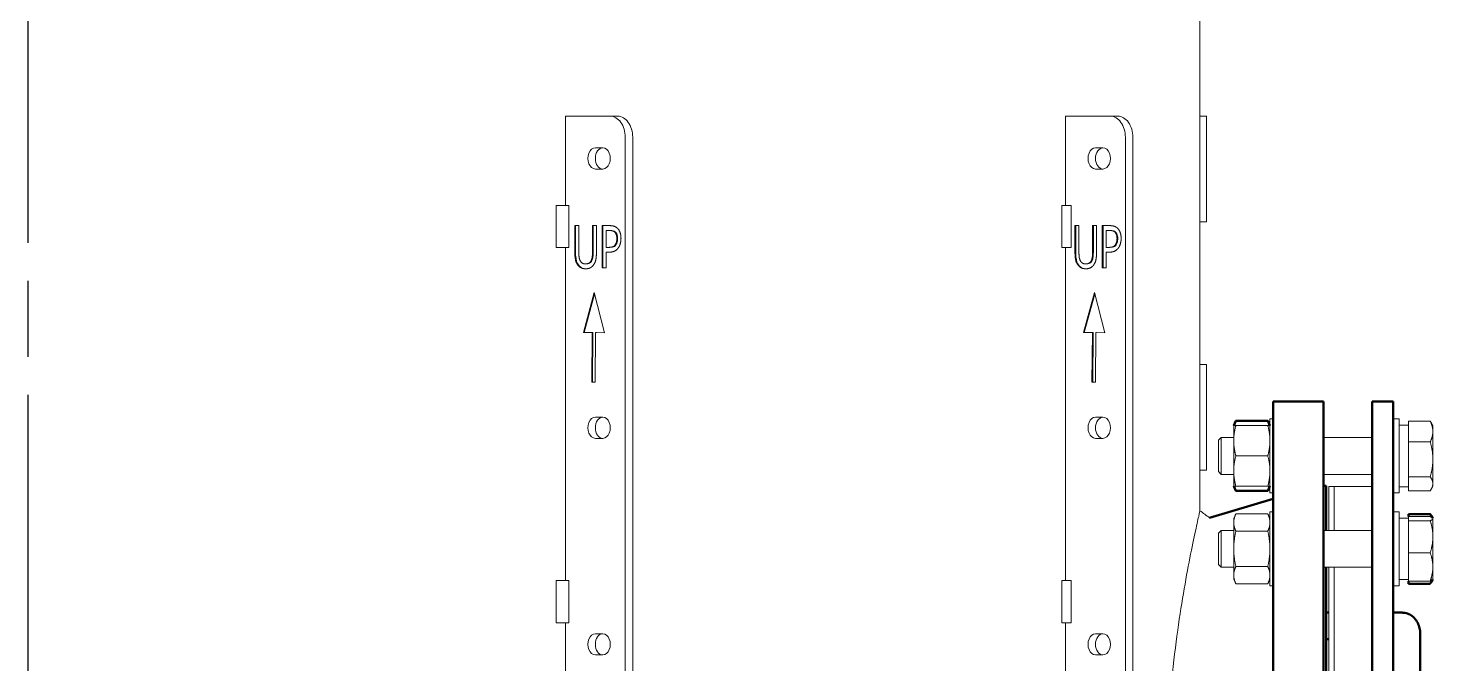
# Model space of a CAD drawing. Header units: inches. Extents: x 20 to 536, y 6 to 344.
# Drawn here: x 113.01 to 146.28, y 102.69 to 117.74 of the extents above; entities that cross this region are included whole.
import ezdxf

# ---------------------------------------------------------------- set-up
doc = ezdxf.new("R2010")
doc.units = ezdxf.units.IN
doc.header["$LTSCALE"] = 16
doc.header["$MEASUREMENT"] = 0
doc.linetypes.add('CHAIN', pattern=[0.7087, 0.4724, -0.0591, 0.1181, -0.0591])
doc.layers.add('Centerline', color=5, linetype='CHAIN', lineweight=25, true_color=0x0000ff)
doc.layers.add('Visible (ANSI)', color=7, linetype='Continuous', lineweight=50)

msp = doc.modelspace()

# ---------------------------------------------------------------- linework, layer by layer
at = {"layer": 'Centerline', "linetype": 'CHAIN', "ltscale": 0.952448}
msp.add_line((113.01254, 47.8609), (113.01254, 147.50447), dxfattribs=at)
at = {"layer": 'Visible (ANSI)', "linetype": 'Continuous', "lineweight": 18}
for p, q in [((140.76456, 106.32103), (140.76456, 127.65994)), ((126.79928, 115.65734), (125.73862, 115.65734)), ((125.73862, 115.65734), (125.73862, 113.54734)), ((126.97606, 115.65734), (126.79928, 115.65734)), ((138.64332, 115.65734), (137.58266, 115.65734)), ((137.58266, 115.65734), (137.58266, 113.54734)), ((138.8201, 115.65734), (138.64332, 115.65734)), ((140.79076, 115.65734), (140.76456, 115.65734)), ((140.79076, 115.65734), (140.9189, 115.65734)), ((140.9189, 115.65734), (140.9189, 113.15734)), ((127.15284, 86.40734), (127.15284, 115.15734)), ((127.32961, 115.15734), (127.32961, 86.40734)), ((138.99687, 86.40734), (138.99687, 115.15734)), ((139.17365, 115.15734), (139.17365, 86.40734)), ((126.44573, 114.90734), (126.62251, 114.90734)), ((138.28977, 114.90734), (138.46654, 114.90734)), ((126.62251, 114.40734), (126.44573, 114.40734)), ((138.46654, 114.40734), (138.28977, 114.40734)), ((125.51556, 113.54734), (125.81525, 113.54734)), ((125.51556, 113.54734), (125.51556, 112.54734)), ((125.81525, 113.54734), (125.81525, 112.54734)), ((137.49493, 113.54734), (137.71524, 113.54734)), ((137.49493, 113.54734), (137.49493, 112.54734)), ((137.71524, 113.54734), (137.71524, 112.54734)), ((140.76456, 113.15734), (140.79076, 113.15734)), ((140.9189, 113.15734), (140.79076, 113.15734)), ((125.96002, 112.44293), (125.96002, 113.06691)), ((125.96002, 113.06691), (126.05399, 113.06691)), ((125.9777, 112.44293), (125.9777, 113.06691)), ((126.05399, 113.06691), (126.05399, 112.44293)), ((126.37775, 113.06691), (126.47173, 113.06691)), ((126.37775, 112.43968), (126.37775, 113.06691)), ((126.39543, 112.43968), (126.39543, 113.06691)), ((126.47173, 113.06691), (126.47173, 112.44293)), ((126.60639, 112.06691), (126.60639, 113.06691)), ((126.60639, 113.06691), (126.78402, 113.06691)), ((126.62406, 112.06691), (126.62406, 113.06691)), ((126.77829, 112.95184), (126.70036, 112.95184)), ((126.70036, 112.95184), (126.70036, 112.55314)), ((126.77829, 112.95184), (126.79597, 112.95184)), ((137.80406, 112.44293), (137.80406, 113.06691)), ((137.80406, 113.06691), (137.89803, 113.06691)), ((137.82174, 112.44293), (137.82174, 113.06691)), ((137.89803, 113.06691), (137.89803, 112.44293)), ((138.22179, 113.06691), (138.31577, 113.06691)), ((138.22179, 112.43968), (138.22179, 113.06691)), ((138.23947, 112.43968), (138.23947, 113.06691)), ((138.31577, 113.06691), (138.31577, 112.44293)), ((138.45042, 112.06691), (138.45042, 113.06691)), ((138.45042, 113.06691), (138.62806, 113.06691)), ((138.4681, 112.06691), (138.4681, 113.06691)), ((138.62233, 112.95184), (138.5444, 112.95184)), ((138.5444, 112.95184), (138.5444, 112.55314)), ((138.62233, 112.95184), (138.64001, 112.95184)), ((125.51556, 112.54734), (125.81525, 112.54734)), ((125.73862, 112.54734), (125.73862, 104.66734)), ((126.70036, 112.55314), (126.76454, 112.55314)), ((126.76454, 112.55314), (126.78222, 112.55314)), ((126.91524, 112.6131), (126.93292, 112.6131)), ((137.49493, 112.54734), (137.71524, 112.54734)), ((137.58266, 112.54734), (137.58266, 104.66734)), ((138.5444, 112.55314), (138.60858, 112.55314)), ((138.60858, 112.55314), (138.62626, 112.55314)), ((138.75928, 112.6131), (138.77696, 112.6131)), ((126.21559, 112.15929), (126.23326, 112.15929)), ((126.70036, 112.43968), (126.70036, 112.06691)), ((126.78001, 112.43968), (126.70036, 112.43968)), ((138.05963, 112.15929), (138.0773, 112.15929)), ((138.5444, 112.43968), (138.5444, 112.06691)), ((138.62405, 112.43968), (138.5444, 112.43968)), ((126.70036, 112.06691), (126.60639, 112.06691)), ((138.5444, 112.06691), (138.45042, 112.06691)), ((126.16231, 110.53783), (126.42012, 111.48099)), ((126.17998, 110.53783), (126.42869, 111.44765)), ((126.42012, 111.48099), (126.66421, 110.53089)), ((138.00635, 110.53783), (138.26416, 111.48099)), ((138.02402, 110.53783), (138.27273, 111.44765)), ((138.26416, 111.48099), (138.50825, 110.53089)), ((126.37176, 110.53573), (126.16231, 110.53783)), ((126.16231, 110.53783), (126.17998, 110.53783)), ((126.38944, 110.53573), (126.17998, 110.53783)), ((126.36156, 109.35981), (126.37176, 110.53573)), ((126.37176, 110.53573), (126.38944, 110.53573)), ((126.37924, 109.35996), (126.38944, 110.53573)), ((126.45187, 110.53441), (126.44313, 109.36051)), ((126.45187, 110.53441), (126.46955, 110.53441)), ((126.66421, 110.53089), (126.45187, 110.53441)), ((126.66414, 110.53119), (126.46955, 110.53441)), ((138.2158, 110.53573), (138.00635, 110.53783)), ((138.00635, 110.53783), (138.02402, 110.53783)), ((138.23348, 110.53573), (138.02402, 110.53783)), ((138.2056, 109.35981), (138.2158, 110.53573)), ((138.2158, 110.53573), (138.23348, 110.53573)), ((138.22327, 109.35996), (138.23348, 110.53573)), ((138.29591, 110.53441), (138.28717, 109.36051)), ((138.29591, 110.53441), (138.31359, 110.53441)), ((138.50825, 110.53089), (138.29591, 110.53441)), ((138.50818, 110.53119), (138.31359, 110.53441)), ((140.79076, 109.78234), (140.76456, 109.78234)), ((140.79076, 109.78234), (140.9189, 109.78234)), ((140.9189, 109.78234), (140.9189, 107.28234)), ((126.44313, 109.36051), (126.36156, 109.35981)), ((138.28717, 109.36051), (138.2056, 109.35981)), ((126.44573, 108.53234), (126.62251, 108.53234)), ((138.28977, 108.53234), (138.46654, 108.53234)), ((142.42191, 108.49271), (142.42191, 106.74271)), ((142.49754, 108.49271), (142.42191, 108.49271)), ((145.48316, 108.49271), (145.34254, 108.49271)), ((145.48316, 106.74271), (145.48316, 108.49271)), ((141.56291, 108.33671), (141.56291, 107.97721)), ((141.61478, 108.33671), (142.37005, 108.33671)), ((145.70216, 108.34721), (145.48316, 108.34721)), ((145.70216, 108.26899), (145.70216, 108.44211)), ((145.70216, 108.44211), (146.21609, 108.44211)), ((145.70216, 108.26899), (145.70216, 108.12011)), ((146.28029, 108.33646), (146.24318, 108.40072)), ((146.28029, 108.19455), (146.28029, 108.33646)), ((146.28029, 107.53479), (146.28029, 108.19455)), ((126.62251, 108.03234), (126.44573, 108.03234)), ((138.46654, 108.03234), (138.28977, 108.03234)), ((141.20216, 107.98906), (141.26832, 108.05521)), ((141.20216, 107.24636), (141.20216, 107.98906)), ((141.26832, 108.05521), (141.26832, 107.18021)), ((141.56291, 108.05521), (141.26832, 108.05521)), ((141.56291, 107.97721), (141.56291, 107.25821)), ((144.84254, 108.05521), (143.68754, 108.05521)), ((145.70216, 107.94699), (145.70216, 108.12011)), ((145.70216, 107.65873), (145.70216, 107.94699)), ((145.70216, 107.94699), (146.21609, 107.94699)), ((141.61478, 107.61771), (142.37005, 107.61771)), ((145.70216, 107.65873), (145.70216, 107.41085)), ((146.28029, 106.95795), (146.28029, 107.53479)), ((140.76456, 107.28234), (140.79076, 107.28234)), ((140.9189, 107.28234), (140.79076, 107.28234)), ((141.20216, 107.24636), (141.26832, 107.18021)), ((141.56291, 107.18021), (141.26832, 107.18021)), ((141.56291, 107.25821), (141.56291, 106.89871)), ((144.84254, 107.18021), (143.68754, 107.18021)), ((145.70216, 107.12259), (145.70216, 107.41085)), ((145.70216, 107.00745), (145.70216, 107.12259)), ((145.70216, 107.12259), (146.21609, 107.12259)), ((141.61478, 106.89871), (142.37005, 106.89871)), ((143.81254, 106.89221), (143.81254, 105.85525)), ((143.81254, 106.89221), (143.94254, 106.89221)), ((143.94254, 105.85525), (143.94254, 106.89221)), ((143.94254, 105.85525), (143.94254, 106.89221)), ((143.94254, 106.89221), (144.84254, 106.89221)), ((145.70216, 106.88821), (145.48316, 106.88821)), ((145.70216, 107.00745), (145.70216, 106.90845)), ((145.70216, 106.79331), (145.70216, 106.90845)), ((145.70216, 106.79331), (146.21609, 106.79331)), ((146.28029, 106.89896), (146.24318, 106.8347)), ((146.28029, 106.89896), (146.28029, 106.95795)), ((142.49754, 106.74271), (142.42191, 106.74271)), ((145.48316, 106.74271), (145.34254, 106.74271)), ((141.56291, 106.13675), (141.61478, 106.24798)), ((141.56291, 106.13675), (141.56291, 106.04042)), ((141.61478, 106.24798), (142.37005, 106.24798)), ((142.42191, 106.13675), (142.37005, 106.24798)), ((142.42191, 106.29275), (142.42191, 104.54275)), ((142.49754, 106.29275), (142.42191, 106.29275)), ((145.48316, 106.29275), (145.34254, 106.29275)), ((145.48316, 104.54275), (145.48316, 106.29275)), ((145.70216, 106.14725), (145.48316, 106.14725)), ((145.70216, 106.14725), (145.70216, 106.17958)), ((145.70216, 106.17958), (146.21609, 106.17958)), ((145.70216, 106.14725), (145.70216, 106.1173)), ((146.28029, 106.1365), (146.2775, 106.14133)), ((146.28029, 106.1317), (146.28029, 106.1365)), ((146.28029, 105.70291), (146.28029, 106.1317)), ((141.20216, 105.7891), (141.26832, 105.85525)), ((141.26832, 105.85525), (141.26832, 104.98025)), ((141.56291, 105.85525), (141.26832, 105.85525)), ((141.56291, 106.04042), (141.56291, 105.41775)), ((141.61478, 105.83286), (142.37005, 105.83286)), ((144.84254, 105.85525), (143.68754, 105.85525)), ((145.70216, 106.08382), (145.70216, 106.1173)), ((145.70216, 105.81744), (145.70216, 106.08382)), ((145.70216, 106.08382), (146.21609, 106.08382)), ((145.70216, 105.81744), (145.70216, 105.58838)), ((141.20216, 105.0464), (141.20216, 105.7891)), ((145.70216, 105.322), (145.70216, 105.58838)), ((146.28029, 104.98896), (146.28029, 105.70291)), ((141.56291, 105.41775), (141.56291, 104.79508)), ((145.70216, 105.0891), (145.70216, 105.322)), ((145.70216, 105.322), (146.21609, 105.322)), ((141.20216, 105.0464), (141.26832, 104.98025)), ((141.56291, 104.98025), (141.26832, 104.98025)), ((141.56291, 104.79508), (141.56291, 104.69875)), ((141.61478, 105.00263), (142.37005, 105.00263)), ((144.84254, 104.98025), (143.68754, 104.98025)), ((143.81254, 104.98025), (143.81254, 102.0448)), ((143.94254, 102.0448), (143.94254, 104.98025)), ((143.94254, 102.0448), (143.94254, 104.98025)), ((145.70216, 105.0891), (145.70216, 104.88882)), ((145.70216, 104.65592), (145.70216, 104.88882)), ((146.28029, 104.699), (146.28029, 104.98896)), ((125.51556, 104.66734), (125.81525, 104.66734)), ((125.51556, 104.66734), (125.51556, 103.66734)), ((125.81525, 104.66734), (125.81525, 103.66734)), ((137.49493, 104.66734), (137.71524, 104.66734)), ((137.49493, 104.66734), (137.49493, 103.66734)), ((137.71524, 104.66734), (137.71524, 103.66734)), ((141.56291, 104.69875), (141.61478, 104.58752)), ((141.61478, 104.58752), (142.37005, 104.58752)), ((142.42191, 104.69875), (142.37005, 104.58752)), ((142.49754, 104.54275), (142.42191, 104.54275)), ((145.48316, 104.54275), (145.34254, 104.54275)), ((145.70216, 104.68825), (145.48316, 104.68825)), ((145.70216, 104.65592), (146.21609, 104.65592)), ((146.28029, 104.699), (146.2775, 104.69417)), ((125.51556, 103.66734), (125.81525, 103.66734)), ((125.73862, 103.66734), (125.73862, 95.78734)), ((137.49493, 103.66734), (137.71524, 103.66734)), ((137.58266, 103.66734), (137.58266, 95.78734)), ((126.44573, 103.40734), (126.62251, 103.40734)), ((138.28977, 103.40734), (138.46654, 103.40734)), ((126.62251, 102.90734), (126.44573, 102.90734)), ((138.46654, 102.90734), (138.28977, 102.90734))]:
    msp.add_line(p, q, dxfattribs=at)
at = {"layer": 'Visible (ANSI)'}
for p, q in [((142.49754, 89.90734), (142.49754, 108.90734)), ((142.49754, 108.90734), (143.68754, 108.90734)), ((143.68754, 89.90734), (143.68754, 108.90734)), ((144.84254, 108.90734), (144.84254, 89.90734)), ((145.34254, 108.90734), (144.84254, 108.90734)), ((145.34254, 89.90734), (145.34254, 108.90734)), ((141.56291, 108.33671), (141.61478, 108.44794)), ((141.61478, 108.44794), (142.37005, 108.44794)), ((142.42191, 108.33671), (142.37005, 108.44794)), ((141.56291, 106.89871), (141.61478, 106.78748)), ((142.42191, 106.89871), (142.37005, 106.78748)), ((143.68754, 106.90734), (143.75004, 106.90734)), ((143.75004, 105.85525), (143.75004, 106.90734)), ((140.99202, 106.15116), (142.49754, 106.59734)), ((141.61478, 106.78748), (142.37005, 106.78748)), ((145.70216, 106.17958), (145.70216, 106.24215)), ((145.70216, 106.24215), (146.21609, 106.24215)), ((146.2775, 106.14133), (146.24318, 106.20076)), ((143.75004, 102.0448), (143.75004, 104.98025)), ((145.70216, 104.59335), (145.70216, 104.65592)), ((145.70216, 104.59335), (146.21609, 104.59335)), ((146.2775, 104.69417), (146.24318, 104.63474)), ((143.81254, 103.90734), (143.75004, 103.90734)), ((145.3774, 103.90734), (145.34254, 103.90734)), ((145.55418, 103.90734), (145.3774, 103.90734)), ((143.81254, 103.28234), (143.75004, 103.28234)), ((145.98096, 102.4317), (145.98096, 103.40734))]:
    msp.add_line(p, q, dxfattribs=at)
at = {"layer": 'Visible (ANSI)', "linetype": 'Continuous', "lineweight": 18}
for centre, major_axis, start_param, end_param in [((126.79928, 115.15734), (0, 0.5), 4.71238898, 6.28318531), ((126.97606, 115.15734), (0, 0.5), 4.71238898, 6.28318531), ((138.64332, 115.15734), (0, 0.5), 4.71238898, 6.28318531), ((138.8201, 115.15734), (0, 0.5), 4.71238898, 6.28318531), ((126.44573, 114.65734), (0, -0.25), 3.14159265, 6.28318531), ((126.62251, 114.65734), (0, 0.25), 0, 3.14159265), ((126.62251, 114.65734), (0, 0.25), 3.14159265, 6.28318531), ((138.28977, 114.65734), (0, -0.25), 3.14159265, 6.28318531), ((138.46654, 114.65734), (0, 0.25), 0, 3.14159265), ((138.46654, 114.65734), (0, 0.25), 3.14159265, 6.28318531), ((126.44573, 108.28234), (0, -0.25), 3.14159265, 6.28318531), ((126.62251, 108.28234), (0, 0.25), 0, 3.14159265), ((126.62251, 108.28234), (0, 0.25), 3.14159265, 6.28318531), ((138.28977, 108.28234), (0, -0.25), 3.14159265, 6.28318531), ((138.46654, 108.28234), (0, 0.25), 0, 3.14159265), ((138.46654, 108.28234), (0, 0.25), 3.14159265, 6.28318531), ((126.44573, 103.15734), (0, -0.25), 3.14159265, 6.28318531), ((126.62251, 103.15734), (0, 0.25), 0, 3.14159265), ((126.62251, 103.15734), (0, 0.25), 3.14159265, 6.28318531), ((138.28977, 103.15734), (0, -0.25), 3.14159265, 6.28318531), ((138.46654, 103.15734), (0, 0.25), 0, 3.14159265), ((138.46654, 103.15734), (0, 0.25), 3.14159265, 6.28318531)]:
    msp.add_ellipse(centre, major_axis=major_axis, ratio=0.70710678, start_param=start_param, end_param=end_param, dxfattribs=at)
for points, degree in [([(126.90436, 112.91375), (126.88201, 112.93482), (126.82241, 112.95184), (126.77829, 112.95184)], 2), ([(126.78402, 113.06691), (126.84705, 113.06691), (126.9353, 113.03774), (126.96911, 113.00451)], 2), ([(126.95536, 112.7614), (126.95536, 112.81327), (126.93014, 112.88944), (126.90436, 112.91375)], 2), ([(126.96911, 113.00451), (127.00865, 112.96643), (127.05334, 112.84892), (127.05334, 112.76545)], 2), ([(138.7484, 112.91375), (138.72605, 112.93482), (138.66645, 112.95184), (138.62233, 112.95184)], 2), ([(138.62806, 113.06691), (138.69109, 113.06691), (138.77934, 113.03774), (138.81315, 113.00451)], 2), ([(138.79939, 112.7614), (138.79939, 112.81327), (138.77418, 112.88944), (138.7484, 112.91375)], 2), ([(138.81315, 113.00451), (138.85268, 112.96643), (138.89738, 112.84892), (138.89738, 112.76545)], 2), ([(126.76454, 112.55314), (126.82184, 112.55314), (126.89232, 112.57907), (126.91524, 112.6131)], 2), ([(126.99146, 112.54341), (126.95478, 112.49236), (126.85565, 112.43968), (126.78001, 112.43968)], 2), ([(126.91524, 112.6131), (126.93645, 112.64309), (126.95536, 112.71359), (126.95536, 112.7614)], 2), ([(127.05334, 112.76545), (127.05334, 112.70062), (127.02068, 112.58393), (126.99146, 112.54341)], 2), ([(138.60858, 112.55314), (138.66588, 112.55314), (138.73636, 112.57907), (138.75928, 112.6131)], 2), ([(138.83549, 112.54341), (138.79882, 112.49236), (138.69969, 112.43968), (138.62405, 112.43968)], 2), ([(138.75928, 112.6131), (138.78048, 112.64309), (138.79939, 112.71359), (138.79939, 112.7614)], 2), ([(138.89738, 112.76545), (138.89738, 112.70062), (138.86472, 112.58393), (138.83549, 112.54341)], 2), ([(126.02764, 112.13823), (125.99039, 112.19009), (125.96002, 112.33596), (125.96002, 112.44293)], 2), ([(126.21559, 112.04584), (126.15313, 112.04584), (126.0603, 112.09203), (126.02764, 112.13823)], 2), ([(126.05399, 112.44293), (126.05399, 112.37323), (126.0666, 112.27923), (126.08437, 112.24114)], 2), ([(126.08437, 112.24114), (126.10327, 112.20062), (126.1686, 112.15929), (126.21559, 112.15929)], 2), ([(126.21559, 112.15929), (126.25971, 112.15929), (126.32847, 112.20062), (126.34738, 112.24114)], 2), ([(126.40411, 112.13823), (126.3703, 112.09122), (126.28091, 112.04584), (126.21559, 112.04584)], 2), ([(126.34738, 112.24114), (126.36514, 112.27923), (126.37775, 112.37242), (126.37775, 112.43968)], 2), ([(126.47173, 112.44293), (126.47173, 112.33839), (126.44193, 112.18928), (126.40411, 112.13823)], 2), ([(137.87167, 112.13823), (137.83443, 112.19009), (137.80406, 112.33596), (137.80406, 112.44293)], 2), ([(138.05963, 112.04584), (137.99717, 112.04584), (137.90434, 112.09203), (137.87167, 112.13823)], 2), ([(137.89803, 112.44293), (137.89803, 112.37323), (137.91064, 112.27923), (137.9284, 112.24114)], 2), ([(137.9284, 112.24114), (137.94731, 112.20062), (138.01264, 112.15929), (138.05963, 112.15929)], 2), ([(138.05963, 112.15929), (138.10375, 112.15929), (138.17251, 112.20062), (138.19142, 112.24114)], 2), ([(138.24815, 112.13823), (138.21434, 112.09122), (138.12495, 112.04584), (138.05963, 112.04584)], 2), ([(138.19142, 112.24114), (138.20918, 112.27923), (138.22179, 112.37242), (138.22179, 112.43968)], 2), ([(138.31577, 112.44293), (138.31577, 112.33839), (138.28597, 112.18928), (138.24815, 112.13823)], 2), ([(140.76456, 106.32103), (140.84038, 106.2644), (140.9162, 106.20779), (140.99202, 106.15116)], 3)]:
    msp.add_open_spline(points, degree=degree, dxfattribs=at)
for points, knots in [([(126.92203, 112.91375), (126.90184, 112.93279), (126.88144, 112.94003), (126.84654, 112.95), (126.81968, 112.95184), (126.79597, 112.95184)], [-0.38189383, -0.38189383, -0.38189383, -0.38189383, -0.255461127, -0.255461127, 0, 0, 0, 0]), ([(126.97303, 112.7614), (126.97303, 112.78168), (126.97159, 112.80215), (126.96371, 112.8445), (126.95759, 112.86046), (126.94452, 112.88819), (126.93418, 112.9023), (126.92203, 112.91375)], [-0.337279569, -0.337279569, -0.337279569, -0.337279569, -0.253916557, -0.253916557, -0.157342525, -0.157342525, 0, 0, 0, 0]), ([(138.76607, 112.91375), (138.74588, 112.93279), (138.72548, 112.94003), (138.69058, 112.95), (138.66371, 112.95184), (138.64001, 112.95184)], [-0.38189383, -0.38189383, -0.38189383, -0.38189383, -0.255461127, -0.255461127, 0, 0, 0, 0]), ([(138.81707, 112.7614), (138.81707, 112.78168), (138.81563, 112.80215), (138.80775, 112.8445), (138.80162, 112.86046), (138.78856, 112.88819), (138.77822, 112.9023), (138.76607, 112.91375)], [-0.337279569, -0.337279569, -0.337279569, -0.337279569, -0.253916557, -0.253916557, -0.157342525, -0.157342525, 0, 0, 0, 0]), ([(126.78222, 112.55314), (126.80382, 112.55314), (126.82706, 112.55452), (126.87281, 112.56373), (126.88702, 112.57082), (126.91024, 112.58557), (126.92247, 112.59758), (126.93292, 112.6131)], [-0.372028077, -0.372028077, -0.372028077, -0.372028077, -0.274279003, -0.274279003, -0.163348537, -0.163348537, 0, 0, 0, 0]), ([(126.93292, 112.6131), (126.93971, 112.6227), (126.94588, 112.6331), (126.95688, 112.65651), (126.96077, 112.66788), (126.9706, 112.70453), (126.97303, 112.73342), (126.97303, 112.7614)], [-0.377899074, -0.377899074, -0.377899074, -0.377899074, -0.298395577, -0.298395577, -0.213230014, -0.213230014, 0, 0, 0, 0]), ([(138.62626, 112.55314), (138.64786, 112.55314), (138.6711, 112.55452), (138.71685, 112.56373), (138.73106, 112.57082), (138.75428, 112.58557), (138.76651, 112.59758), (138.77696, 112.6131)], [-0.372028077, -0.372028077, -0.372028077, -0.372028077, -0.274279003, -0.274279003, -0.163348537, -0.163348537, 0, 0, 0, 0]), ([(138.77696, 112.6131), (138.78374, 112.6227), (138.78992, 112.6331), (138.80091, 112.65651), (138.80481, 112.66788), (138.81464, 112.70453), (138.81707, 112.73342), (138.81707, 112.7614)], [-0.377899074, -0.377899074, -0.377899074, -0.377899074, -0.298395577, -0.298395577, -0.213230014, -0.213230014, 0, 0, 0, 0]), ([(126.04531, 112.13823), (126.03301, 112.15535), (126.0224, 112.17437), (126.00464, 112.21664), (125.99783, 112.23928), (125.98648, 112.29376), (125.9777, 112.34792), (125.9777, 112.44293)], [-1.83487294, -1.83487294, -1.83487294, -1.83487294, -1.2832116, -1.2832116, -0.72393044, -0.72393044, 0, 0, 0, 0]), ([(126.22465, 112.04595), (126.2052, 112.04646), (126.18561, 112.04875), (126.14721, 112.05837), (126.12844, 112.06575), (126.08593, 112.09134), (126.0641, 112.11165), (126.04531, 112.13823)], [-0.707268061, -0.707268061, -0.707268061, -0.707268061, -0.497865325, -0.497865325, -0.286365354, -0.286365354, 0, 0, 0, 0]), ([(126.23326, 112.15929), (126.25202, 112.15929), (126.27082, 112.1621), (126.30016, 112.17314), (126.31738, 112.18102), (126.34646, 112.20883), (126.35683, 112.2235), (126.36506, 112.24114)], [-0.729908788, -0.729908788, -0.729908788, -0.729908788, -0.378375556, -0.378375556, -0.16104957, -0.16104957, 0, 0, 0, 0]), ([(126.36506, 112.24114), (126.37713, 112.26703), (126.38501, 112.29537), (126.39126, 112.34158), (126.39543, 112.37591), (126.39543, 112.43968)], [-1.42536624, -1.42536624, -1.42536624, -1.42536624, -0.48598408, -0.48598408, 0, 0, 0, 0]), ([(137.88935, 112.13823), (137.87705, 112.15535), (137.86644, 112.17437), (137.84868, 112.21664), (137.84186, 112.23928), (137.83052, 112.29376), (137.82174, 112.34792), (137.82174, 112.44293)], [-1.83487294, -1.83487294, -1.83487294, -1.83487294, -1.2832116, -1.2832116, -0.72393044, -0.72393044, 0, 0, 0, 0]), ([(138.06869, 112.04595), (138.04924, 112.04646), (138.02965, 112.04875), (137.99125, 112.05837), (137.97248, 112.06575), (137.92997, 112.09134), (137.90814, 112.11165), (137.88935, 112.13823)], [-0.707268061, -0.707268061, -0.707268061, -0.707268061, -0.497865325, -0.497865325, -0.286365354, -0.286365354, 0, 0, 0, 0]), ([(138.0773, 112.15929), (138.09606, 112.15929), (138.11486, 112.1621), (138.1442, 112.17314), (138.16142, 112.18102), (138.1905, 112.20883), (138.20087, 112.2235), (138.2091, 112.24114)], [-0.729908788, -0.729908788, -0.729908788, -0.729908788, -0.378375556, -0.378375556, -0.16104957, -0.16104957, 0, 0, 0, 0]), ([(138.2091, 112.24114), (138.22117, 112.26703), (138.22904, 112.29537), (138.2353, 112.34158), (138.23947, 112.37591), (138.23947, 112.43968)], [-1.42536624, -1.42536624, -1.42536624, -1.42536624, -0.48598408, -0.48598408, 0, 0, 0, 0]), ([(139.95049, 99.40734), (139.95049, 99.83383), (139.96018, 100.27517), (139.99989, 101.15432), (140.02988, 101.59214), (140.10539, 102.43378), (140.15089, 102.83824), (140.24878, 103.58883), (140.30106, 103.93495), (140.40292, 104.55325), (140.45611, 104.84638), (140.55632, 105.36547), (140.60323, 105.59146), (140.68143, 105.95589), (140.71272, 106.09464), (140.7543, 106.27724), (140.76456, 106.32103), (140.76456, 106.32103)], [104.42997858, 104.42997858, 104.42997858, 104.42997858, 107.6797928, 107.6797928, 110.92960702, 110.92960702, 114.17942124, 114.17942124, 117.42923546, 117.42923546, 120.7062949, 120.7062949, 123.98335434, 123.98335434, 127.26041379, 127.26041379, 130.53747323, 130.53747323, 130.53747323, 130.53747323])]:
    msp.add_open_spline(points, degree=3, knots=knots, dxfattribs=at)
for points, weights in [([(141.56291, 108.33671), (141.56291, 108.33671), (141.61478, 108.33671)], [1, 1.0379548493, 1]), ([(141.61478, 108.33671), (141.56291, 108.14406), (141.56291, 107.97721)], [1, 1.0379548493, 1]), ([(142.42191, 107.97721), (142.42191, 108.14406), (142.37005, 108.33671)], [1, 1.0379548493, 1]), ([(142.37005, 108.33671), (142.42191, 108.33671), (142.42191, 108.33671)], [1, 1.0379548493, 1]), ([(146.28029, 108.19455), (146.28029, 108.30944), (146.21609, 108.44211)], [1, 1.04314139574, 1.01001874936]), ([(146.21609, 108.44211), (146.23159, 108.42082), (146.24318, 108.40072)], [1.01001874936, 1.01781913732, 1.0213898973]), ([(146.21609, 107.94699), (146.28029, 108.07966), (146.28029, 108.19455)], [1.01001874936, 1.04314139574, 1]), ([(141.56291, 107.97721), (141.56291, 107.81037), (141.61478, 107.61771)], [1, 1.0379548493, 1]), ([(142.37005, 107.61771), (142.42191, 107.81037), (142.42191, 107.97721)], [1, 1.0379548493, 1]), ([(146.28029, 107.53479), (146.28029, 107.72609), (146.21609, 107.94699)], [1, 1.04314139574, 1.01001874936]), ([(141.61478, 107.61771), (141.56291, 107.42506), (141.56291, 107.25821)], [1, 1.0379548493, 1]), ([(142.42191, 107.25821), (142.42191, 107.42506), (142.37005, 107.61771)], [1, 1.0379548493, 1]), ([(146.21609, 107.12259), (146.28029, 107.34349), (146.28029, 107.53479)], [1.01001874936, 1.04314139574, 1]), ([(141.56291, 107.25821), (141.56291, 107.09137), (141.61478, 106.89871)], [1, 1.0379548493, 1]), ([(142.37005, 106.89871), (142.42191, 107.09137), (142.42191, 107.25821)], [1, 1.0379548493, 1]), ([(146.28029, 106.95795), (146.28029, 107.03436), (146.21609, 107.12259)], [1, 1.04314139574, 1.01001874936]), ([(141.61478, 106.89871), (141.56291, 106.89871), (141.56291, 106.89871)], [1, 1.0379548493, 1]), ([(142.42191, 106.89871), (142.42191, 106.89871), (142.37005, 106.89871)], [1, 1.0379548493, 1]), ([(146.21609, 106.79331), (146.28029, 106.88154), (146.28029, 106.95795)], [1.01001874936, 1.04314139574, 1]), ([(141.61478, 106.24798), (141.56291, 106.13675), (141.56291, 106.04042)], [1, 1.0379548493, 1]), ([(142.42191, 106.04042), (142.42191, 106.13675), (142.37005, 106.24798)], [1, 1.0379548493, 1]), ([(146.28029, 106.1317), (146.28029, 106.15392), (146.21609, 106.17958)], [1, 1.04314139574, 1.01001874936]), ([(146.21609, 106.08382), (146.28029, 106.10948), (146.28029, 106.1317)], [1.01001874936, 1.04314139574, 1]), ([(141.56291, 106.04042), (141.56291, 105.94409), (141.61478, 105.83286)], [1, 1.0379548493, 1]), ([(141.61478, 105.83286), (141.56291, 105.6104), (141.56291, 105.41775)], [1, 1.0379548493, 1]), ([(142.37005, 105.83286), (142.42191, 105.94409), (142.42191, 106.04042)], [1, 1.0379548493, 1]), ([(142.42191, 105.41775), (142.42191, 105.6104), (142.37005, 105.83286)], [1, 1.0379548493, 1]), ([(146.28029, 105.70291), (146.28029, 105.87969), (146.21609, 106.08382)], [1, 1.04314139574, 1.01001874936]), ([(146.21609, 105.322), (146.28029, 105.52613), (146.28029, 105.70291)], [1.01001874936, 1.04314139574, 1]), ([(141.56291, 105.41775), (141.56291, 105.22509), (141.61478, 105.00263)], [1, 1.0379548493, 1]), ([(142.37005, 105.00263), (142.42191, 105.22509), (142.42191, 105.41775)], [1, 1.0379548493, 1]), ([(146.28029, 104.98896), (146.28029, 105.14352), (146.21609, 105.322)], [1, 1.04314139574, 1.01001874936]), ([(141.61478, 105.00263), (141.56291, 104.8914), (141.56291, 104.79508)], [1, 1.0379548493, 1]), ([(141.56291, 104.79508), (141.56291, 104.69875), (141.61478, 104.58752)], [1, 1.0379548493, 1]), ([(142.42191, 104.79508), (142.42191, 104.8914), (142.37005, 105.00263)], [1, 1.0379548493, 1]), ([(142.37005, 104.58752), (142.42191, 104.69875), (142.42191, 104.79508)], [1, 1.0379548493, 1]), ([(146.21609, 104.65592), (146.28029, 104.8344), (146.28029, 104.98896)], [1.01001874936, 1.04314139574, 1]), ([(146.2775, 104.69417), (146.26721, 104.67635), (146.21609, 104.65592)], [1.01469860719, 1.03622071474, 1.01001874936])]:
    msp.add_rational_spline(points, weights, degree=2, dxfattribs=at)
at = {"layer": 'Visible (ANSI)'}
for points, weights in [([(141.61478, 108.44794), (141.58743, 108.38929), (141.57474, 108.33671)], [1, 1.01965956375, 1.01895290532]), ([(142.41009, 108.33671), (142.39739, 108.38929), (142.37005, 108.44794)], [1.01895290532, 1.01965956375, 1]), ([(141.57474, 106.89871), (141.58743, 106.84613), (141.61478, 106.78748)], [1.01895290532, 1.01965956375, 1]), ([(142.37005, 106.78748), (142.39739, 106.84613), (142.41009, 106.89871)], [1, 1.01965956375, 1.01895290532]), ([(146.24887, 106.16457), (146.23552, 106.20199), (146.21609, 106.24215)], [1.02294437303, 1.01982143166, 1.01001874936]), ([(146.21609, 106.24215), (146.23159, 106.22085), (146.24318, 106.20076)], [1.01001874936, 1.01781913732, 1.0213898973]), ([(146.21609, 104.59335), (146.24994, 104.63987), (146.26565, 104.68158)], [1.01001874936, 1.02721658286, 1.02385469408])]:
    msp.add_rational_spline(points, weights, degree=2, dxfattribs=at)
msp.add_open_spline([(145.98096, 103.40734), (145.98096, 103.45203), (145.97603, 103.49673), (145.95588, 103.58442), (145.94067, 103.62745), (145.89846, 103.70961), (145.87141, 103.74885), (145.80308, 103.81907), (145.76151, 103.85007), (145.67304, 103.89072), (145.62825, 103.90283), (145.57295, 103.90699), (145.56357, 103.90734), (145.55418, 103.90734)], degree=3, knots=[3.14159265, 3.14159265, 3.14159265, 3.14159265, 3.45575192, 3.45575192, 3.76991118, 3.76991118, 4.08407045, 4.08407045, 4.39822972, 4.39822972, 4.6592944, 4.6592944, 4.71238898, 4.71238898, 4.71238898, 4.71238898], dxfattribs=at)

doc.saveas('drawing.dxf')
